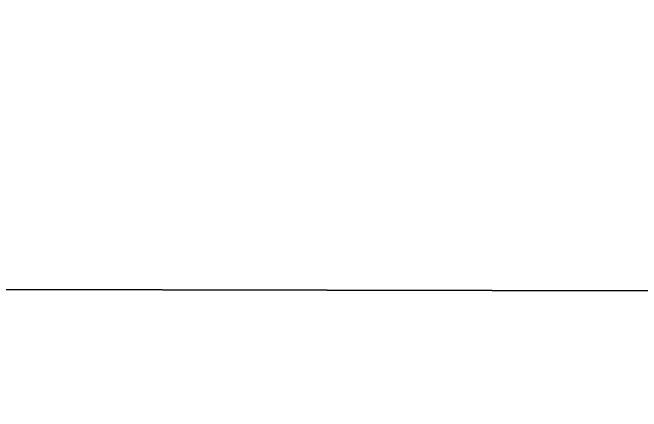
# Model space of a CAD drawing. Extents: x -1921 to 1576, y -721 to 2777.
# Drawn here: x -104.91 to -99.07, y 126.33 to 130.03 of the extents above; entities that cross this region are included whole.
import ezdxf

# ---------------------------------------------------------------- set-up
doc = ezdxf.new("R2010")
doc.units = 0
doc.layers.add('QUADPATCH02', color=11, linetype='CONTINUOUS')

msp = doc.modelspace()

# ---------------------------------------------------------------- meshes
at = {"layer": 'QUADPATCH02', "color": 11}
mesh = msp.add_polyface(dxfattribs=at)
corners = [(-295.415527, 339.546082, 84.684799), (-225.456543, 409.505096, 96.149117), (-154.745834, 338.794373, 96.149124), (-224.704926, 268.835327, 84.684799), (-295.100616, 198.439606, 78.954483), (-153.994156, 198.124725, 84.684814), (-224.390121, 127.728752, 78.954491), (-84.035172, 268.08371, 96.149132), (-295.040588, 57.078186, 78.015007), (-153.679306, 57.018112, 78.954498), (-224.330032, -13.632539, 78.015015), (-83.283562, 127.413956, 84.684822), (-13.324491, 197.373032, 96.149139), (-295.053894, -84.35643, 80.923203), (-153.619217, -84.34301, 78.015022), (-82.968666, -13.69253, 78.954506), (-12.572832, 56.7034, 84.68483), (57.38615, 126.662483, 96.149147), (197.437225, 125.29203, 114.290649), (128.096832, 55.951626, 96.149155), (126.72654, 196.002716, 114.290642), (58.137936, -14.007196, 84.68483), (-14.694823, 337.424072, 114.290627), (-85.405487, 408.134827, 114.290619), (-12.257979, -84.403214, 78.954514), (56.015858, 266.713409, 114.290634), (124.51281, 335.210358, 138.923508), (191.909393, 402.606964, 169.143097), (262.620026, 331.896332, 169.143112), (195.223312, 264.499603, 138.923523), (265.934143, 193.788956, 138.923508), (53.80204, 405.921051, 138.923492), (399.39682, 327.251648, 204.814301), (333.33075, 261.185577, 169.143097), (328.686127, 397.962341, 204.814285), (268.147949, 54.581478, 114.290657), (198.807556, -14.759014, 96.149162), (338.858551, -16.129204, 114.290665), (269.518158, -85.469612, 96.14917), (128.848618, -84.718056, 84.684837), (336.644775, 123.07814, 138.923538), (404.041443, 190.474991, 169.143112), (407.355621, 52.367542, 138.923538)]
mesh.append_faces([[corners[k] for k in face] for face in [(0, 1, 2), (2, 3, 0), (4, 3, 5), (5, 6, 4), (3, 2, 7), (7, 5, 3), (8, 6, 9), (9, 10, 8), (6, 5, 11), (11, 9, 6), (5, 7, 12), (12, 11, 5), (13, 10, 14), (10, 9, 15), (15, 14, 10), (9, 11, 16), (16, 15, 9), (11, 12, 17), (17, 16, 11), (18, 19, 17), (17, 20, 18), (19, 21, 16), (16, 17, 19), (22, 7, 2), (2, 23, 22), (21, 24, 15), (15, 16, 21), (25, 12, 7), (7, 22, 25), (14, 15, 24), (20, 17, 12), (12, 25, 20), (26, 27, 28), (28, 29, 26), (20, 29, 30), (30, 18, 20), (25, 26, 29), (29, 20, 25), (22, 31, 26), (26, 25, 22), (32, 33, 28), (28, 34, 32), (33, 30, 29), (29, 28, 33), (35, 36, 19), (19, 18, 35), (37, 38, 36), (36, 35, 37), (21, 19, 36), (36, 39, 21), (18, 30, 40), (40, 35, 18), (30, 33, 41), (41, 40, 30), (35, 40, 42), (42, 37, 35)]], dxfattribs={"vtx2": -1})

doc.saveas('drawing.dxf')
